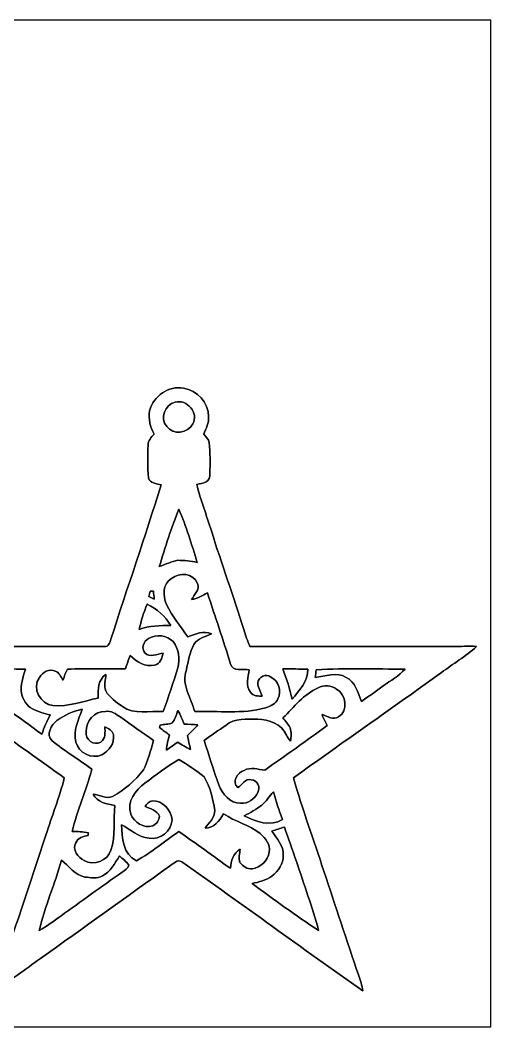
# Model space of a CAD drawing. Header units: centimetres. Extents: x -16.8 to 16.8, y -16.7 to 16.7.
# Drawn here: x 1.18 to 16.77, y -16.67 to 16.67 of the extents above; entities that cross this region are included whole.
import ezdxf

# ---------------------------------------------------------------- set-up
doc = ezdxf.new("R2010")
doc.units = ezdxf.units.CM
doc.header["$MEASUREMENT"] = 0
doc.layers.add('Layer 1', color=7, linetype='Continuous')

msp = doc.modelspace()

# ---------------------------------------------------------------- linework, layer by layer
at = {"layer": 'Layer 1', "color": 7}
for points, knots in [([(-16.77458, 16.66875), (-16.77458, 16.66875), (16.77458, 16.66875), (16.77458, 16.66875), (16.77458, 16.66875), (16.77458, 16.66875), (16.77458, -16.66875), (16.77458, -16.66875), (16.77458, -16.66875), (16.77458, -16.66875), (-16.77458, -16.66875), (-16.77458, -16.66875), (-16.77458, -16.66875), (-16.77458, -16.66875), (-16.77458, 16.66875), (-16.77458, 16.66875), (-16.77458, 16.66875), (-16.77458, 16.66875), (-16.77458, 16.66875), (-16.77458, 16.66875)], [0, 0, 0, 0, 0.16666667, 0.16666667, 0.16666667, 0.16666667, 0.33333333, 0.33333333, 0.33333333, 0.33333333, 0.5, 0.5, 0.5, 0.5, 0.66666667, 0.66666667, 0.66666667, 0.66666667, 1, 1, 1, 1]), ([(5.4677, 3.73627), (5.41267, 3.46463), (5.49875, 3.19969), (5.61481, 2.9591), (5.61481, 2.9591), (5.52274, 2.85468), (5.41796, 2.74249), (5.41479, 2.59468), (5.41479, 2.59468), (5.40067, 2.23449), (5.39715, 1.87219), (5.43313, 1.51306), (5.43313, 1.51306), (5.46629, 1.32644), (5.71112, 1.32256), (5.84764, 1.27741), (5.84764, 1.27741), (5.31989, -0.43356), (4.7311, -2.12549), (4.18677, -3.83117), (4.18677, -3.83117), (4.15008, -3.931), (4.11339, -4.09716), (3.97122, -4.07494), (3.97122, -4.07494), (1.50601, -4.07353), (-0.96026, -4.08058), (-3.42512, -4.06682), (-3.42512, -4.06682), (-3.05082, -4.43124), (-2.5908, -4.68665), (-2.17311, -4.99604), (-2.17311, -4.99604), (-0.57503, -6.14786), (1.04316, -7.27146), (2.64089, -8.42398), (2.64089, -8.42398), (2.4825, -9.06956), (2.23061, -9.68763), (2.03306, -10.32193), (2.03306, -10.32193), (1.49578, -11.92777), (0.96696, -13.53679), (0.42369, -15.14087), (0.42369, -15.14087), (0.38347, -15.24847), (0.35595, -15.36171), (0.34255, -15.47636), (0.34255, -15.47636), (0.85972, -15.14087), (1.34408, -14.75811), (1.85208, -14.40956), (1.85208, -14.40956), (3.27166, -13.38121), (4.705, -12.37262), (6.12563, -11.34533), (6.12563, -11.34533), (6.24558, -11.28289), (6.39163, -11.09416), (6.53944, -11.20528), (6.53944, -11.20528), (8.54745, -12.61392), (10.52089, -14.07125), (12.53208, -15.4753), (12.53208, -15.4753), (12.51232, -15.29327), (12.446, -15.12182), (12.3885, -14.94966), (12.3885, -14.94966), (11.99938, -13.80702), (11.62473, -12.65943), (11.24126, -11.51537), (11.24126, -11.51537), (10.90895, -10.48385), (10.52936, -9.46679), (10.23479, -8.42398), (10.23479, -8.42398), (11.86109, -7.25205), (13.50716, -6.10764), (15.13522, -4.93818), (15.13522, -4.93818), (15.52187, -4.6482), (15.93991, -4.39843), (16.3008, -4.07458), (16.3008, -4.07458), (16.03622, -4.04954), (15.76917, -4.07811), (15.50458, -4.07282), (15.50458, -4.07282), (13.26727, -4.07811), (11.02995, -4.07106), (8.79299, -4.07635), (8.79299, -4.07635), (8.71326, -3.8922), (8.64411, -3.70311), (8.58626, -3.5112), (8.58626, -3.5112), (8.249, -2.41582), (7.85495, -1.33879), (7.51593, -0.24412), (7.51593, -0.24412), (7.35542, 0.27023), (7.16033, 0.77399), (7.02733, 1.29681), (7.02733, 1.29681), (7.13211, 1.32221), (7.24288, 1.33174), (7.34342, 1.37478), (7.34342, 1.37478), (7.43832, 1.42381), (7.46196, 1.54093), (7.46478, 1.6383), (7.46478, 1.6383), (7.47324, 1.9872), (7.47889, 2.33715), (7.44114, 2.68393), (7.44114, 2.68393), (7.41962, 2.79612), (7.33002, 2.87514), (7.26122, 2.95945), (7.26122, 2.95945), (7.34095, 3.14572), (7.43973, 3.3341), (7.42033, 3.54436), (7.42033, 3.54436), (7.4228, 4.00297), (7.0425, 4.41431), (6.59553, 4.48381), (6.59553, 4.48381), (6.096, 4.57376), (5.59329, 4.21711), (5.4677, 3.73627)], [0, 0, 0, 0, 0.02941176, 0.02941176, 0.02941176, 0.02941176, 0.05882353, 0.05882353, 0.05882353, 0.05882353, 0.08823529, 0.08823529, 0.08823529, 0.08823529, 0.11764706, 0.11764706, 0.11764706, 0.11764706, 0.14705882, 0.14705882, 0.14705882, 0.14705882, 0.17647059, 0.17647059, 0.17647059, 0.17647059, 0.20588235, 0.20588235, 0.20588235, 0.20588235, 0.23529412, 0.23529412, 0.23529412, 0.23529412, 0.26470588, 0.26470588, 0.26470588, 0.26470588, 0.29411765, 0.29411765, 0.29411765, 0.29411765, 0.32352941, 0.32352941, 0.32352941, 0.32352941, 0.35294118, 0.35294118, 0.35294118, 0.35294118, 0.38235294, 0.38235294, 0.38235294, 0.38235294, 0.41176471, 0.41176471, 0.41176471, 0.41176471, 0.44117647, 0.44117647, 0.44117647, 0.44117647, 0.47058824, 0.47058824, 0.47058824, 0.47058824, 0.5, 0.5, 0.5, 0.5, 0.52941176, 0.52941176, 0.52941176, 0.52941176, 0.55882353, 0.55882353, 0.55882353, 0.55882353, 0.58823529, 0.58823529, 0.58823529, 0.58823529, 0.61764706, 0.61764706, 0.61764706, 0.61764706, 0.64705882, 0.64705882, 0.64705882, 0.64705882, 0.67647059, 0.67647059, 0.67647059, 0.67647059, 0.70588235, 0.70588235, 0.70588235, 0.70588235, 0.73529412, 0.73529412, 0.73529412, 0.73529412, 0.76470588, 0.76470588, 0.76470588, 0.76470588, 0.79411765, 0.79411765, 0.79411765, 0.79411765, 0.82352941, 0.82352941, 0.82352941, 0.82352941, 0.85294118, 0.85294118, 0.85294118, 0.85294118, 0.88235294, 0.88235294, 0.88235294, 0.88235294, 0.91176471, 0.91176471, 0.91176471, 0.91176471, 0.94117647, 0.94117647, 0.94117647, 0.94117647, 1, 1, 1, 1]), ([(6.31578, 4.01567), (6.69572, 4.13773), (7.11694, 3.64525), (6.89504, 3.29988), (6.89504, 3.29988), (6.73982, 2.98485), (6.2424, 2.915), (6.03814, 3.21628), (6.03814, 3.21628), (5.78661, 3.47416), (5.98241, 3.94264), (6.31578, 4.01567)], [0, 0, 0, 0, 0.25, 0.25, 0.25, 0.25, 0.5, 0.5, 0.5, 0.5, 1, 1, 1, 1]), ([(5.78944, -1.42875), (5.98452, -0.7874), (6.17679, -0.14182), (6.4389, 0.47625), (6.4389, 0.47625), (6.67738, -0.09807), (6.86259, -0.69321), (7.04321, -1.28799), (7.04321, -1.28799), (6.83189, -1.24954), (6.61776, -1.21603), (6.40327, -1.21955), (6.40327, -1.21955), (6.18878, -1.2573), (5.99087, -1.3522), (5.78944, -1.42875)], [0, 0, 0, 0, 0.2, 0.2, 0.2, 0.2, 0.4, 0.4, 0.4, 0.4, 0.6, 0.6, 0.6, 0.6, 1, 1, 1, 1]), ([(6.19372, -1.81998), (6.4516, -1.60373), (6.91832, -1.64571), (7.04921, -1.98226), (7.04921, -1.98226), (7.14375, -2.19957), (6.94514, -2.34809), (6.85906, -2.51989), (6.85906, -2.51989), (7.0485, -2.48285), (7.21783, -2.38831), (7.38576, -2.29799), (7.38576, -2.29799), (7.63623, -3.08469), (7.90998, -3.86433), (8.15164, -4.65384), (8.15164, -4.65384), (8.23136, -4.91772), (8.56333, -4.80554), (8.769, -4.84258), (8.769, -4.84258), (8.72807, -5.08564), (8.63847, -5.36681), (8.80921, -5.58447), (8.80921, -5.58447), (8.896, -5.71888), (9.05969, -5.71994), (9.2008, -5.71712), (9.2008, -5.71712), (9.13871, -5.57424), (9.05792, -5.43384), (9.04875, -5.27438), (9.04875, -5.27438), (9.07309, -5.08459), (9.32709, -4.95618), (9.48514, -5.08318), (9.48514, -5.08318), (9.74055, -5.21159), (9.85308, -5.55025), (9.72079, -5.8039), (9.72079, -5.8039), (9.65764, -5.97853), (9.4675, -6.04026), (9.31122, -6.10553), (9.31122, -6.10553), (8.54851, -6.32178), (7.74453, -6.19443), (6.96383, -6.22653), (6.96383, -6.22653), (6.83472, -5.78062), (6.51263, -5.33153), (6.68479, -4.85069), (6.68479, -4.85069), (6.74158, -4.56248), (6.80332, -4.27073), (6.93526, -4.00579), (6.93526, -4.00579), (7.06049, -3.79342), (7.3152, -3.75038), (7.52228, -3.6576), (7.52228, -3.6576), (7.25593, -3.53801), (6.98253, -3.65619), (6.72924, -3.75673), (6.72924, -3.75673), (6.49817, -3.39901), (6.21101, -3.0734), (6.02968, -2.68534), (6.02968, -2.68534), (5.90197, -2.40171), (5.89633, -1.99531), (6.19372, -1.81998)], [0, 0, 0, 0, 0.05263158, 0.05263158, 0.05263158, 0.05263158, 0.10526316, 0.10526316, 0.10526316, 0.10526316, 0.15789474, 0.15789474, 0.15789474, 0.15789474, 0.21052632, 0.21052632, 0.21052632, 0.21052632, 0.26315789, 0.26315789, 0.26315789, 0.26315789, 0.31578947, 0.31578947, 0.31578947, 0.31578947, 0.36842105, 0.36842105, 0.36842105, 0.36842105, 0.42105263, 0.42105263, 0.42105263, 0.42105263, 0.47368421, 0.47368421, 0.47368421, 0.47368421, 0.52631579, 0.52631579, 0.52631579, 0.52631579, 0.57894737, 0.57894737, 0.57894737, 0.57894737, 0.63157895, 0.63157895, 0.63157895, 0.63157895, 0.68421053, 0.68421053, 0.68421053, 0.68421053, 0.73684211, 0.73684211, 0.73684211, 0.73684211, 0.78947368, 0.78947368, 0.78947368, 0.78947368, 0.84210526, 0.84210526, 0.84210526, 0.84210526, 0.89473684, 0.89473684, 0.89473684, 0.89473684, 1, 1, 1, 1]), ([(5.48711, -2.24261), (5.51356, -2.2419), (5.56683, -2.24049), (5.59364, -2.24014), (5.59364, -2.24014), (5.60246, -2.32763), (5.61164, -2.41547), (5.62081, -2.50402), (5.62081, -2.50402), (5.56119, -2.47474), (5.50192, -2.44581), (5.44266, -2.41723), (5.44266, -2.41723), (5.45677, -2.35867), (5.47194, -2.30046), (5.48711, -2.24261)], [0, 0, 0, 0, 0.2, 0.2, 0.2, 0.2, 0.4, 0.4, 0.4, 0.4, 0.6, 0.6, 0.6, 0.6, 1, 1, 1, 1]), ([(5.38656, -2.67088), (5.70406, -2.83139), (5.98099, -3.07128), (6.17185, -3.37291), (6.17185, -3.37291), (5.81625, -3.38173), (5.455, -3.38032), (5.11916, -3.51543), (5.11916, -3.51543), (5.19042, -3.22862), (5.26732, -2.94217), (5.38656, -2.67088)], [0, 0, 0, 0, 0.25, 0.25, 0.25, 0.25, 0.5, 0.5, 0.5, 0.5, 1, 1, 1, 1]), ([(5.4296, -3.80859), (5.68466, -3.66713), (6.04273, -3.69394), (6.24805, -3.91089), (6.24805, -3.91089), (6.44313, -4.14796), (6.46677, -4.48663), (6.40186, -4.77661), (6.40186, -4.77661), (6.25404, -5.26556), (6.09635, -5.75239), (5.91361, -6.2297), (5.91361, -6.2297), (5.46947, -6.18137), (4.947, -6.35847), (4.5653, -6.05508), (4.5653, -6.05508), (4.35681, -5.9182), (4.14055, -5.76615), (4.01567, -5.54461), (4.01567, -5.54461), (3.95252, -5.36857), (4.00509, -5.17666), (4.02026, -4.99674), (4.02026, -4.99674), (3.75849, -5.16855), (3.75567, -5.50263), (3.76661, -5.78238), (3.76661, -5.78238), (3.26743, -5.87657), (2.77883, -6.07589), (2.26307, -6.02968), (2.26307, -6.02968), (1.84679, -5.98946), (1.55893, -5.44759), (1.81857, -5.09799), (1.81857, -5.09799), (1.91629, -4.92019), (2.14877, -4.79954), (2.34421, -4.88597), (2.34421, -4.88597), (2.47474, -4.93607), (2.52448, -5.07859), (2.59927, -5.18478), (2.59927, -5.18478), (2.64619, -5.06448), (2.67652, -4.93607), (2.74673, -4.82671), (2.74673, -4.82671), (3.38526, -4.7939), (4.02519, -4.82424), (4.66443, -4.8133), (4.66443, -4.8133), (4.71558, -4.66584), (4.76744, -4.51908), (4.82353, -4.37374), (4.82353, -4.37374), (5.03978, -4.57764), (5.31989, -4.77379), (5.63421, -4.68842), (5.63421, -4.68842), (5.82224, -4.65772), (5.87587, -4.4517), (5.91538, -4.29507), (5.91538, -4.29507), (5.72206, -4.31976), (5.46982, -4.45735), (5.31495, -4.28025), (5.31495, -4.28025), (5.1749, -4.13597), (5.27191, -3.89643), (5.4296, -3.80859)], [0, 0, 0, 0, 0.05263158, 0.05263158, 0.05263158, 0.05263158, 0.10526316, 0.10526316, 0.10526316, 0.10526316, 0.15789474, 0.15789474, 0.15789474, 0.15789474, 0.21052632, 0.21052632, 0.21052632, 0.21052632, 0.26315789, 0.26315789, 0.26315789, 0.26315789, 0.31578947, 0.31578947, 0.31578947, 0.31578947, 0.36842105, 0.36842105, 0.36842105, 0.36842105, 0.42105263, 0.42105263, 0.42105263, 0.42105263, 0.47368421, 0.47368421, 0.47368421, 0.47368421, 0.52631579, 0.52631579, 0.52631579, 0.52631579, 0.57894737, 0.57894737, 0.57894737, 0.57894737, 0.63157895, 0.63157895, 0.63157895, 0.63157895, 0.68421053, 0.68421053, 0.68421053, 0.68421053, 0.73684211, 0.73684211, 0.73684211, 0.73684211, 0.78947368, 0.78947368, 0.78947368, 0.78947368, 0.84210526, 0.84210526, 0.84210526, 0.84210526, 0.89473684, 0.89473684, 0.89473684, 0.89473684, 1, 1, 1, 1]), ([(-1.05551, -4.82494), (-0.25329, -4.81048), (0.54963, -4.8066), (1.35184, -4.82635), (1.35184, -4.82635), (1.27388, -5.08564), (1.18992, -5.35023), (1.2192, -5.62575), (1.2192, -5.62575), (1.27317, -5.83142), (1.39171, -6.03568), (1.58468, -6.13869), (1.58468, -6.13869), (1.77271, -6.23111), (1.97626, -6.28615), (2.17805, -6.34012), (2.17805, -6.34012), (2.06798, -6.54473), (1.96815, -6.75499), (1.90041, -6.9783), (1.90041, -6.9783), (1.13171, -6.40574), (0.33902, -5.86634), (-0.43956, -5.30719), (-0.43956, -5.30719), (-0.65017, -5.15338), (-0.8763, -5.01721), (-1.05551, -4.82494)], [0, 0, 0, 0, 0.125, 0.125, 0.125, 0.125, 0.25, 0.25, 0.25, 0.25, 0.375, 0.375, 0.375, 0.375, 0.5, 0.5, 0.5, 0.5, 0.625, 0.625, 0.625, 0.625, 0.75, 0.75, 0.75, 0.75, 1, 1, 1, 1]), ([(9.88236, -4.81753), (10.15929, -4.81612), (10.43693, -4.81612), (10.71457, -4.82565), (10.71457, -4.82565), (10.70363, -5.22358), (10.43446, -5.53508), (10.18857, -5.82083), (10.18857, -5.82083), (10.12155, -5.47582), (10.00513, -5.14526), (9.88236, -4.81753)], [0, 0, 0, 0, 0.25, 0.25, 0.25, 0.25, 0.5, 0.5, 0.5, 0.5, 1, 1, 1, 1]), ([(10.98938, -4.84258), (11.96834, -4.79002), (12.95012, -4.81824), (13.93014, -4.82353), (13.93014, -4.82353), (13.72447, -5.04896), (13.45424, -5.19924), (13.21047, -5.3781), (13.21047, -5.3781), (12.96388, -5.5432), (12.73281, -5.72982), (12.48375, -5.89068), (12.48375, -5.89068), (12.3638, -5.60881), (12.28161, -5.24157), (11.97892, -5.09482), (11.97892, -5.09482), (11.66566, -4.90537), (11.28607, -5.05601), (10.95234, -5.10081), (10.95234, -5.10081), (10.96398, -5.01438), (10.97633, -4.92831), (10.98938, -4.84258)], [0, 0, 0, 0, 0.14285714, 0.14285714, 0.14285714, 0.14285714, 0.28571429, 0.28571429, 0.28571429, 0.28571429, 0.42857143, 0.42857143, 0.42857143, 0.42857143, 0.57142857, 0.57142857, 0.57142857, 0.57142857, 0.71428571, 0.71428571, 0.71428571, 0.71428571, 1, 1, 1, 1]), ([(11.04829, -5.43807), (11.24373, -5.35764), (11.4875, -5.34247), (11.65966, -5.48569), (11.65966, -5.48569), (11.9821, -5.65679), (12.05689, -6.20254), (11.73092, -6.40468), (11.73092, -6.40468), (11.55206, -6.52286), (11.35909, -6.37928), (11.18411, -6.32989), (11.18411, -6.32989), (11.22856, -6.45619), (11.28607, -6.57719), (11.35062, -6.69466), (11.35062, -6.69466), (10.66306, -7.18891), (9.97585, -7.68491), (9.28017, -8.16716), (9.28017, -8.16716), (9.05263, -8.15022), (8.81944, -8.05074), (8.60002, -8.17598), (8.60002, -8.17598), (8.37318, -8.24759), (8.18832, -8.55098), (8.38623, -8.74219), (8.38623, -8.74219), (8.54851, -8.66634), (8.61766, -8.42539), (8.83744, -8.48466), (8.83744, -8.48466), (9.03464, -8.4896), (9.15564, -8.74466), (9.05157, -8.9094), (9.05157, -8.9094), (8.95385, -9.12424), (8.72737, -9.28546), (8.48431, -9.25689), (8.48431, -9.25689), (8.12306, -9.28123), (7.88635, -8.94891), (7.75688, -8.65329), (7.75688, -8.65329), (7.5886, -8.1661), (7.43232, -7.67468), (7.27675, -7.18361), (7.27675, -7.18361), (7.51276, -7.01428), (7.75053, -6.84777), (7.99147, -6.6862), (7.99147, -6.6862), (8.28322, -6.43326), (8.69527, -6.48899), (9.04946, -6.47453), (9.04946, -6.47453), (9.41881, -6.48864), (9.84003, -6.64245), (9.99913, -7.0044), (9.99913, -7.0044), (10.03935, -7.07531), (10.08521, -7.14375), (10.13566, -7.20831), (10.13566, -7.20831), (10.15647, -7.06473), (10.17199, -6.91092), (10.12437, -6.77122), (10.12437, -6.77122), (10.05699, -6.65057), (9.97197, -6.54262), (9.8873, -6.43467), (9.8873, -6.43467), (10.24996, -6.07801), (10.57628, -5.65714), (11.04829, -5.43807)], [0, 0, 0, 0, 0.05, 0.05, 0.05, 0.05, 0.1, 0.1, 0.1, 0.1, 0.15, 0.15, 0.15, 0.15, 0.2, 0.2, 0.2, 0.2, 0.25, 0.25, 0.25, 0.25, 0.3, 0.3, 0.3, 0.3, 0.35, 0.35, 0.35, 0.35, 0.4, 0.4, 0.4, 0.4, 0.45, 0.45, 0.45, 0.45, 0.5, 0.5, 0.5, 0.5, 0.55, 0.55, 0.55, 0.55, 0.6, 0.6, 0.6, 0.6, 0.65, 0.65, 0.65, 0.65, 0.7, 0.7, 0.7, 0.7, 0.75, 0.75, 0.75, 0.75, 0.8, 0.8, 0.8, 0.8, 0.85, 0.85, 0.85, 0.85, 0.9, 0.9, 0.9, 0.9, 1, 1, 1, 1]), ([(2.39536, -6.52533), (2.64372, -6.34718), (2.92664, -6.2103), (3.22827, -6.1535), (3.22827, -6.1535), (3.12596, -6.50628), (2.91747, -6.85835), (3.0286, -7.23618), (3.0286, -7.23618), (3.11009, -7.59742), (3.54965, -7.81367), (3.88655, -7.66127), (3.88655, -7.66127), (4.12044, -7.53251), (4.32752, -7.27146), (4.26614, -6.98959), (4.26614, -6.98959), (4.2418, -6.84989), (4.09646, -6.79132), (3.98709, -6.72888), (3.98709, -6.72888), (3.98956, -6.90174), (4.01884, -7.12682), (3.84986, -7.23583), (3.84986, -7.23583), (3.63008, -7.37941), (3.31929, -7.14975), (3.36797, -6.89575), (3.36797, -6.89575), (3.34645, -6.55673), (3.64843, -6.20007), (4.00509, -6.22759), (4.00509, -6.22759), (4.19629, -6.18349), (4.34834, -6.31155), (4.49509, -6.4068), (4.49509, -6.4068), (4.86375, -6.66574), (5.2324, -6.92573), (5.59929, -7.1882), (5.59929, -7.1882), (5.50827, -7.51911), (5.40385, -7.84789), (5.26627, -8.16222), (5.26627, -8.16222), (4.98792, -8.5157), (4.63268, -8.81592), (4.24321, -9.04099), (4.24321, -9.04099), (4.02449, -9.12918), (3.81035, -8.99019), (3.59551, -8.96091), (3.59551, -8.96091), (3.72745, -9.23396), (4.04283, -9.29287), (4.31518, -9.33379), (4.31518, -9.33379), (4.26544, -9.82627), (4.34834, -10.34062), (4.18747, -10.81617), (4.18747, -10.81617), (4.08728, -11.17177), (3.61386, -11.35168), (3.29988, -11.16365), (3.29988, -11.16365), (3.09069, -11.07123), (2.90124, -10.79606), (3.02048, -10.57063), (3.02048, -10.57063), (3.08963, -10.40765), (3.2766, -10.35756), (3.43359, -10.33039), (3.43359, -10.33039), (3.435, -10.30922), (3.43782, -10.26654), (3.43958, -10.24537), (3.43958, -10.24537), (3.26108, -10.2108), (3.0794, -10.19916), (2.89842, -10.19457), (2.89842, -10.19457), (3.07658, -9.49678), (3.37009, -8.83426), (3.55212, -8.13752), (3.55212, -8.13752), (3.12208, -7.80662), (2.64513, -7.5378), (2.23202, -7.18608), (2.23202, -7.18608), (2.02071, -6.99064), (2.22215, -6.66715), (2.39536, -6.52533)], [0, 0, 0, 0, 0.04166667, 0.04166667, 0.04166667, 0.04166667, 0.08333333, 0.08333333, 0.08333333, 0.08333333, 0.125, 0.125, 0.125, 0.125, 0.16666667, 0.16666667, 0.16666667, 0.16666667, 0.20833333, 0.20833333, 0.20833333, 0.20833333, 0.25, 0.25, 0.25, 0.25, 0.29166667, 0.29166667, 0.29166667, 0.29166667, 0.33333333, 0.33333333, 0.33333333, 0.33333333, 0.375, 0.375, 0.375, 0.375, 0.41666667, 0.41666667, 0.41666667, 0.41666667, 0.45833333, 0.45833333, 0.45833333, 0.45833333, 0.5, 0.5, 0.5, 0.5, 0.54166667, 0.54166667, 0.54166667, 0.54166667, 0.58333333, 0.58333333, 0.58333333, 0.58333333, 0.625, 0.625, 0.625, 0.625, 0.66666667, 0.66666667, 0.66666667, 0.66666667, 0.70833333, 0.70833333, 0.70833333, 0.70833333, 0.75, 0.75, 0.75, 0.75, 0.79166667, 0.79166667, 0.79166667, 0.79166667, 0.83333333, 0.83333333, 0.83333333, 0.83333333, 0.875, 0.875, 0.875, 0.875, 0.91666667, 0.91666667, 0.91666667, 0.91666667, 1, 1, 1, 1]), ([(6.21806, -6.60259), (6.32248, -6.49217), (6.34541, -6.33166), (6.40821, -6.1976), (6.40821, -6.1976), (6.4897, -6.34012), (6.54897, -6.49323), (6.61317, -6.64422), (6.61317, -6.64422), (6.76416, -6.65021), (6.9155, -6.65762), (7.0672, -6.66644), (7.0672, -6.66644), (6.96524, -6.79485), (6.84177, -6.90421), (6.72289, -7.0164), (6.72289, -7.0164), (6.75534, -7.17162), (6.78815, -7.32508), (6.82061, -7.48101), (6.82061, -7.48101), (6.6742, -7.41398), (6.53768, -7.32543), (6.40009, -7.24429), (6.40009, -7.24429), (6.2738, -7.32931), (6.14892, -7.41645), (6.02368, -7.50217), (6.02368, -7.50217), (6.03038, -7.33319), (6.08259, -7.17197), (6.1274, -7.0104), (6.1274, -7.0104), (6.01662, -6.92503), (5.90621, -6.84142), (5.79861, -6.75322), (5.79861, -6.75322), (5.80425, -6.73488), (5.81589, -6.69819), (5.82189, -6.6802), (5.82189, -6.6802), (5.94924, -6.64351), (6.096, -6.6608), (6.21806, -6.60259)], [0, 0, 0, 0, 0.08333333, 0.08333333, 0.08333333, 0.08333333, 0.16666667, 0.16666667, 0.16666667, 0.16666667, 0.25, 0.25, 0.25, 0.25, 0.33333333, 0.33333333, 0.33333333, 0.33333333, 0.41666667, 0.41666667, 0.41666667, 0.41666667, 0.5, 0.5, 0.5, 0.5, 0.58333333, 0.58333333, 0.58333333, 0.58333333, 0.66666667, 0.66666667, 0.66666667, 0.66666667, 0.75, 0.75, 0.75, 0.75, 0.83333333, 0.83333333, 0.83333333, 0.83333333, 1, 1, 1, 1]), ([(5.31354, -8.59614), (5.68396, -8.33155), (6.03814, -8.03981), (6.43643, -7.8172), (6.43643, -7.8172), (6.72465, -7.99183), (7.01569, -8.17139), (7.2704, -8.39294), (7.2704, -8.39294), (7.48383, -8.72455), (7.5632, -9.12636), (7.63199, -9.50912), (7.63199, -9.50912), (7.62811, -9.74549), (7.42879, -9.906), (7.30673, -10.08874), (7.30673, -10.08874), (7.59601, -10.08027), (7.79004, -9.85344), (7.91669, -9.61954), (7.91669, -9.61954), (8.30439, -9.87002), (8.76864, -9.97832), (9.13236, -10.27007), (9.13236, -10.27007), (9.31016, -10.41964), (9.47385, -10.62884), (9.43116, -10.87896), (9.43116, -10.87896), (9.38424, -11.15907), (9.14576, -11.39155), (8.86742, -11.44058), (8.86742, -11.44058), (8.70373, -11.45469), (8.55804, -11.34463), (8.4582, -11.22645), (8.4582, -11.22645), (8.40281, -11.08639), (8.45891, -10.93082), (8.46526, -10.78689), (8.46526, -10.78689), (8.2363, -10.9153), (8.16751, -11.17071), (8.14599, -11.41836), (8.14599, -11.41836), (7.57273, -11.01937), (7.0171, -10.59568), (6.43855, -10.20445), (6.43855, -10.20445), (5.96159, -10.51313), (5.53226, -10.9026), (5.02955, -11.16612), (5.02955, -11.16612), (4.57129, -10.96433), (4.56671, -10.40201), (4.53214, -9.9762), (4.53214, -9.9762), (4.83623, -10.13284), (5.09517, -10.39072), (5.45465, -10.4207), (5.45465, -10.4207), (5.81484, -10.48456), (6.18878, -10.18611), (6.21171, -9.82486), (6.21171, -9.82486), (6.17926, -9.50172), (5.91114, -9.15458), (5.55625, -9.18774), (5.55625, -9.18774), (5.44865, -9.19727), (5.38162, -9.29358), (5.3153, -9.36766), (5.3153, -9.36766), (5.48252, -9.44845), (5.72241, -9.49572), (5.7912, -9.69398), (5.7912, -9.69398), (5.80072, -9.83121), (5.68431, -9.95504), (5.56966, -10.01571), (5.56966, -10.01571), (5.27191, -10.11414), (4.95688, -9.89189), (4.84117, -9.62378), (4.84117, -9.62378), (4.70676, -9.20962), (5.00204, -8.82791), (5.31354, -8.59614)], [0, 0, 0, 0, 0.04347826, 0.04347826, 0.04347826, 0.04347826, 0.08695652, 0.08695652, 0.08695652, 0.08695652, 0.13043478, 0.13043478, 0.13043478, 0.13043478, 0.17391304, 0.17391304, 0.17391304, 0.17391304, 0.2173913, 0.2173913, 0.2173913, 0.2173913, 0.26086957, 0.26086957, 0.26086957, 0.26086957, 0.30434783, 0.30434783, 0.30434783, 0.30434783, 0.34782609, 0.34782609, 0.34782609, 0.34782609, 0.39130435, 0.39130435, 0.39130435, 0.39130435, 0.43478261, 0.43478261, 0.43478261, 0.43478261, 0.47826087, 0.47826087, 0.47826087, 0.47826087, 0.52173913, 0.52173913, 0.52173913, 0.52173913, 0.56521739, 0.56521739, 0.56521739, 0.56521739, 0.60869565, 0.60869565, 0.60869565, 0.60869565, 0.65217391, 0.65217391, 0.65217391, 0.65217391, 0.69565217, 0.69565217, 0.69565217, 0.69565217, 0.73913043, 0.73913043, 0.73913043, 0.73913043, 0.7826087, 0.7826087, 0.7826087, 0.7826087, 0.82608696, 0.82608696, 0.82608696, 0.82608696, 0.86956522, 0.86956522, 0.86956522, 0.86956522, 0.91304348, 0.91304348, 0.91304348, 0.91304348, 1, 1, 1, 1]), ([(9.18527, -9.32603), (9.33626, -9.19903), (9.43645, -9.02511), (9.57192, -8.8833), (9.57192, -8.8833), (9.64565, -9.19621), (9.75889, -9.49784), (9.87072, -9.79876), (9.87072, -9.79876), (9.48443, -10.04993), (8.97326, -9.88131), (8.60249, -9.67811), (8.60249, -9.67811), (8.80498, -9.57545), (9.00395, -9.46397), (9.18527, -9.32603)], [0, 0, 0, 0, 0.2, 0.2, 0.2, 0.2, 0.4, 0.4, 0.4, 0.4, 0.6, 0.6, 0.6, 0.6, 1, 1, 1, 1]), ([(9.52218, -10.18646), (9.658, -10.14095), (9.79487, -10.09615), (9.93281, -10.05558), (9.93281, -10.05558), (10.2108, -10.80629), (10.45704, -11.56829), (10.71245, -12.32711), (10.71245, -12.32711), (10.83874, -12.70564), (10.97597, -13.08206), (11.06029, -13.47364), (11.06029, -13.47364), (10.30534, -12.98928), (9.59273, -12.44283), (8.86107, -11.92459), (8.86107, -11.92459), (9.08861, -11.8685), (9.33274, -11.82405), (9.52182, -11.67518), (9.52182, -11.67518), (9.73173, -11.51114), (9.90882, -11.26737), (9.89189, -10.98762), (9.89189, -10.98762), (9.92822, -10.66518), (9.66752, -10.44257), (9.52218, -10.18646)], [0, 0, 0, 0, 0.125, 0.125, 0.125, 0.125, 0.25, 0.25, 0.25, 0.25, 0.375, 0.375, 0.375, 0.375, 0.5, 0.5, 0.5, 0.5, 0.625, 0.625, 0.625, 0.625, 0.75, 0.75, 0.75, 0.75, 1, 1, 1, 1]), ([(4.46828, -11.01019), (4.5787, -11.10474), (4.69653, -11.19505), (4.78261, -11.31394), (4.78261, -11.31394), (4.75968, -11.42788), (4.64467, -11.48186), (4.56283, -11.54818), (4.56283, -11.54818), (3.87385, -12.01949), (3.19934, -12.51162), (2.52271, -13.00021), (2.52271, -13.00021), (2.28635, -13.15932), (2.06587, -13.34417), (1.81257, -13.47682), (1.81257, -13.47682), (1.99531, -12.68166), (2.3308, -11.92989), (2.54917, -11.14425), (2.54917, -11.14425), (2.79083, -11.34604), (2.99685, -11.63849), (3.3214, -11.70728), (3.3214, -11.70728), (3.5119, -11.72598), (3.7278, -11.76972), (3.90313, -11.66566), (3.90313, -11.66566), (4.17654, -11.53442), (4.31518, -11.25537), (4.46828, -11.01019)], [0, 0, 0, 0, 0.11111111, 0.11111111, 0.11111111, 0.11111111, 0.22222222, 0.22222222, 0.22222222, 0.22222222, 0.33333333, 0.33333333, 0.33333333, 0.33333333, 0.44444444, 0.44444444, 0.44444444, 0.44444444, 0.55555556, 0.55555556, 0.55555556, 0.55555556, 0.66666667, 0.66666667, 0.66666667, 0.66666667, 0.77777778, 0.77777778, 0.77777778, 0.77777778, 1, 1, 1, 1])]:
    msp.add_open_spline(points, degree=3, knots=knots, dxfattribs=at)
at = {"layer": 'Layer 1', "color": 250}
for points, knots in [([(5.4677, 3.73627), (5.59329, 4.21711), (6.096, 4.57376), (6.59553, 4.48381), (6.59553, 4.48381), (7.0425, 4.41431), (7.4228, 4.00297), (7.42033, 3.54436), (7.42033, 3.54436), (7.43973, 3.3341), (7.34095, 3.14572), (7.26122, 2.95945), (7.26122, 2.95945), (7.33002, 2.87514), (7.41962, 2.79612), (7.44114, 2.68393), (7.44114, 2.68393), (7.47889, 2.33715), (7.47324, 1.9872), (7.46478, 1.6383), (7.46478, 1.6383), (7.46196, 1.54093), (7.43832, 1.42381), (7.34342, 1.37478), (7.34342, 1.37478), (7.24288, 1.33174), (7.13211, 1.32221), (7.02733, 1.29681), (7.02733, 1.29681), (7.16033, 0.77399), (7.35542, 0.27023), (7.51593, -0.24412), (7.51593, -0.24412), (7.85495, -1.33879), (8.249, -2.41582), (8.58626, -3.5112), (8.58626, -3.5112), (8.64411, -3.70311), (8.71326, -3.8922), (8.79299, -4.07635), (8.79299, -4.07635), (11.02995, -4.07106), (13.26727, -4.07811), (15.50458, -4.07282), (15.50458, -4.07282), (15.76917, -4.07811), (16.03622, -4.04954), (16.3008, -4.07458), (16.3008, -4.07458), (15.93991, -4.39843), (15.52187, -4.6482), (15.13522, -4.93818), (15.13522, -4.93818), (13.50716, -6.10764), (11.86109, -7.25205), (10.23479, -8.42398), (10.23479, -8.42398), (10.52936, -9.46679), (10.90895, -10.48385), (11.24126, -11.51537), (11.24126, -11.51537), (11.62473, -12.65943), (11.99938, -13.80702), (12.3885, -14.94966), (12.3885, -14.94966), (12.446, -15.12182), (12.51232, -15.29327), (12.53208, -15.4753), (12.53208, -15.4753), (10.52089, -14.07125), (8.54745, -12.61392), (6.53944, -11.20528), (6.53944, -11.20528), (6.39163, -11.09416), (6.24558, -11.28289), (6.12563, -11.34533), (6.12563, -11.34533), (4.705, -12.37262), (3.27166, -13.38121), (1.85208, -14.40956), (1.85208, -14.40956), (1.34408, -14.75811), (0.85972, -15.14087), (0.34255, -15.47636), (0.34255, -15.47636), (0.35595, -15.36171), (0.38347, -15.24847), (0.42369, -15.14087), (0.42369, -15.14087), (0.96696, -13.53679), (1.49578, -11.92777), (2.03306, -10.32193), (2.03306, -10.32193), (2.23061, -9.68763), (2.4825, -9.06956), (2.64089, -8.42398), (2.64089, -8.42398), (1.04316, -7.27146), (-0.57503, -6.14786), (-2.17311, -4.99604), (-2.17311, -4.99604), (-2.5908, -4.68665), (-3.05082, -4.43124), (-3.42512, -4.06682), (-3.42512, -4.06682), (-0.96026, -4.08058), (1.50601, -4.07353), (3.97122, -4.07494), (3.97122, -4.07494), (4.11339, -4.09716), (4.15008, -3.931), (4.18677, -3.83117), (4.18677, -3.83117), (4.7311, -2.12549), (5.31989, -0.43356), (5.84764, 1.27741), (5.84764, 1.27741), (5.71112, 1.32256), (5.46629, 1.32644), (5.43313, 1.51306), (5.43313, 1.51306), (5.39715, 1.87219), (5.40067, 2.23449), (5.41479, 2.59468), (5.41479, 2.59468), (5.41796, 2.74249), (5.52274, 2.85468), (5.61481, 2.9591), (5.61481, 2.9591), (5.49875, 3.19969), (5.41267, 3.46463), (5.4677, 3.73627), (5.4677, 3.73627), (5.4677, 3.73627), (5.4677, 3.73627), (5.4677, 3.73627)], [0, 0, 0, 0, 0.02857143, 0.02857143, 0.02857143, 0.02857143, 0.05714286, 0.05714286, 0.05714286, 0.05714286, 0.08571429, 0.08571429, 0.08571429, 0.08571429, 0.11428571, 0.11428571, 0.11428571, 0.11428571, 0.14285714, 0.14285714, 0.14285714, 0.14285714, 0.17142857, 0.17142857, 0.17142857, 0.17142857, 0.2, 0.2, 0.2, 0.2, 0.22857143, 0.22857143, 0.22857143, 0.22857143, 0.25714286, 0.25714286, 0.25714286, 0.25714286, 0.28571429, 0.28571429, 0.28571429, 0.28571429, 0.31428571, 0.31428571, 0.31428571, 0.31428571, 0.34285714, 0.34285714, 0.34285714, 0.34285714, 0.37142857, 0.37142857, 0.37142857, 0.37142857, 0.4, 0.4, 0.4, 0.4, 0.42857143, 0.42857143, 0.42857143, 0.42857143, 0.45714286, 0.45714286, 0.45714286, 0.45714286, 0.48571429, 0.48571429, 0.48571429, 0.48571429, 0.51428571, 0.51428571, 0.51428571, 0.51428571, 0.54285714, 0.54285714, 0.54285714, 0.54285714, 0.57142857, 0.57142857, 0.57142857, 0.57142857, 0.6, 0.6, 0.6, 0.6, 0.62857143, 0.62857143, 0.62857143, 0.62857143, 0.65714286, 0.65714286, 0.65714286, 0.65714286, 0.68571429, 0.68571429, 0.68571429, 0.68571429, 0.71428571, 0.71428571, 0.71428571, 0.71428571, 0.74285714, 0.74285714, 0.74285714, 0.74285714, 0.77142857, 0.77142857, 0.77142857, 0.77142857, 0.8, 0.8, 0.8, 0.8, 0.82857143, 0.82857143, 0.82857143, 0.82857143, 0.85714286, 0.85714286, 0.85714286, 0.85714286, 0.88571429, 0.88571429, 0.88571429, 0.88571429, 0.91428571, 0.91428571, 0.91428571, 0.91428571, 0.94285714, 0.94285714, 0.94285714, 0.94285714, 1, 1, 1, 1]), ([(6.31578, 4.01567), (5.98241, 3.94264), (5.78661, 3.47416), (6.03814, 3.21628), (6.03814, 3.21628), (6.2424, 2.915), (6.73982, 2.98485), (6.89504, 3.29988), (6.89504, 3.29988), (7.11694, 3.64525), (6.69572, 4.13773), (6.31578, 4.01567), (6.31578, 4.01567), (6.31578, 4.01567), (6.31578, 4.01567), (6.31578, 4.01567)], [0, 0, 0, 0, 0.2, 0.2, 0.2, 0.2, 0.4, 0.4, 0.4, 0.4, 0.6, 0.6, 0.6, 0.6, 1, 1, 1, 1]), ([(5.78944, -1.42875), (5.99087, -1.3522), (6.18878, -1.2573), (6.40327, -1.21955), (6.40327, -1.21955), (6.61776, -1.21603), (6.83189, -1.24954), (7.04321, -1.28799), (7.04321, -1.28799), (6.86259, -0.69321), (6.67738, -0.09807), (6.4389, 0.47625), (6.4389, 0.47625), (6.17679, -0.14182), (5.98452, -0.7874), (5.78944, -1.42875), (5.78944, -1.42875), (5.78944, -1.42875), (5.78944, -1.42875), (5.78944, -1.42875)], [0, 0, 0, 0, 0.16666667, 0.16666667, 0.16666667, 0.16666667, 0.33333333, 0.33333333, 0.33333333, 0.33333333, 0.5, 0.5, 0.5, 0.5, 0.66666667, 0.66666667, 0.66666667, 0.66666667, 1, 1, 1, 1]), ([(6.19372, -1.81998), (5.89633, -1.99531), (5.90197, -2.40171), (6.02968, -2.68534), (6.02968, -2.68534), (6.21101, -3.0734), (6.49817, -3.39901), (6.72924, -3.75673), (6.72924, -3.75673), (6.98253, -3.65619), (7.25593, -3.53801), (7.52228, -3.6576), (7.52228, -3.6576), (7.3152, -3.75038), (7.06049, -3.79342), (6.93526, -4.00579), (6.93526, -4.00579), (6.80332, -4.27073), (6.74158, -4.56248), (6.68479, -4.85069), (6.68479, -4.85069), (6.51263, -5.33153), (6.83472, -5.78062), (6.96383, -6.22653), (6.96383, -6.22653), (7.74453, -6.19443), (8.54851, -6.32178), (9.31122, -6.10553), (9.31122, -6.10553), (9.4675, -6.04026), (9.65764, -5.97853), (9.72079, -5.8039), (9.72079, -5.8039), (9.85308, -5.55025), (9.74055, -5.21159), (9.48514, -5.08318), (9.48514, -5.08318), (9.32709, -4.95618), (9.07309, -5.08459), (9.04875, -5.27438), (9.04875, -5.27438), (9.05792, -5.43384), (9.13871, -5.57424), (9.2008, -5.71712), (9.2008, -5.71712), (9.05969, -5.71994), (8.896, -5.71888), (8.80921, -5.58447), (8.80921, -5.58447), (8.63847, -5.36681), (8.72807, -5.08564), (8.769, -4.84258), (8.769, -4.84258), (8.56333, -4.80554), (8.23136, -4.91772), (8.15164, -4.65384), (8.15164, -4.65384), (7.90998, -3.86433), (7.63623, -3.08469), (7.38576, -2.29799), (7.38576, -2.29799), (7.21783, -2.38831), (7.0485, -2.48285), (6.85906, -2.51989), (6.85906, -2.51989), (6.94514, -2.34809), (7.14375, -2.19957), (7.04921, -1.98226), (7.04921, -1.98226), (6.91832, -1.64571), (6.4516, -1.60373), (6.19372, -1.81998), (6.19372, -1.81998), (6.19372, -1.81998), (6.19372, -1.81998), (6.19372, -1.81998)], [0, 0, 0, 0, 0.05, 0.05, 0.05, 0.05, 0.1, 0.1, 0.1, 0.1, 0.15, 0.15, 0.15, 0.15, 0.2, 0.2, 0.2, 0.2, 0.25, 0.25, 0.25, 0.25, 0.3, 0.3, 0.3, 0.3, 0.35, 0.35, 0.35, 0.35, 0.4, 0.4, 0.4, 0.4, 0.45, 0.45, 0.45, 0.45, 0.5, 0.5, 0.5, 0.5, 0.55, 0.55, 0.55, 0.55, 0.6, 0.6, 0.6, 0.6, 0.65, 0.65, 0.65, 0.65, 0.7, 0.7, 0.7, 0.7, 0.75, 0.75, 0.75, 0.75, 0.8, 0.8, 0.8, 0.8, 0.85, 0.85, 0.85, 0.85, 0.9, 0.9, 0.9, 0.9, 1, 1, 1, 1]), ([(5.48711, -2.24261), (5.47194, -2.30046), (5.45677, -2.35867), (5.44266, -2.41723), (5.44266, -2.41723), (5.50192, -2.44581), (5.56119, -2.47474), (5.62081, -2.50402), (5.62081, -2.50402), (5.61164, -2.41547), (5.60246, -2.32763), (5.59364, -2.24014), (5.59364, -2.24014), (5.56683, -2.24049), (5.51356, -2.2419), (5.48711, -2.24261), (5.48711, -2.24261), (5.48711, -2.24261), (5.48711, -2.24261), (5.48711, -2.24261)], [0, 0, 0, 0, 0.16666667, 0.16666667, 0.16666667, 0.16666667, 0.33333333, 0.33333333, 0.33333333, 0.33333333, 0.5, 0.5, 0.5, 0.5, 0.66666667, 0.66666667, 0.66666667, 0.66666667, 1, 1, 1, 1]), ([(5.38656, -2.67088), (5.26732, -2.94217), (5.19042, -3.22862), (5.11916, -3.51543), (5.11916, -3.51543), (5.455, -3.38032), (5.81625, -3.38173), (6.17185, -3.37291), (6.17185, -3.37291), (5.98099, -3.07128), (5.70406, -2.83139), (5.38656, -2.67088), (5.38656, -2.67088), (5.38656, -2.67088), (5.38656, -2.67088), (5.38656, -2.67088)], [0, 0, 0, 0, 0.2, 0.2, 0.2, 0.2, 0.4, 0.4, 0.4, 0.4, 0.6, 0.6, 0.6, 0.6, 1, 1, 1, 1]), ([(5.4296, -3.80859), (5.27191, -3.89643), (5.1749, -4.13597), (5.31495, -4.28025), (5.31495, -4.28025), (5.46982, -4.45735), (5.72206, -4.31976), (5.91538, -4.29507), (5.91538, -4.29507), (5.87587, -4.4517), (5.82224, -4.65772), (5.63421, -4.68842), (5.63421, -4.68842), (5.31989, -4.77379), (5.03978, -4.57764), (4.82353, -4.37374), (4.82353, -4.37374), (4.76744, -4.51908), (4.71558, -4.66584), (4.66443, -4.8133), (4.66443, -4.8133), (4.02519, -4.82424), (3.38526, -4.7939), (2.74673, -4.82671), (2.74673, -4.82671), (2.67652, -4.93607), (2.64619, -5.06448), (2.59927, -5.18478), (2.59927, -5.18478), (2.52448, -5.07859), (2.47474, -4.93607), (2.34421, -4.88597), (2.34421, -4.88597), (2.14877, -4.79954), (1.91629, -4.92019), (1.81857, -5.09799), (1.81857, -5.09799), (1.55893, -5.44759), (1.84679, -5.98946), (2.26307, -6.02968), (2.26307, -6.02968), (2.77883, -6.07589), (3.26743, -5.87657), (3.76661, -5.78238), (3.76661, -5.78238), (3.75567, -5.50263), (3.75849, -5.16855), (4.02026, -4.99674), (4.02026, -4.99674), (4.00509, -5.17666), (3.95252, -5.36857), (4.01567, -5.54461), (4.01567, -5.54461), (4.14055, -5.76615), (4.35681, -5.9182), (4.5653, -6.05508), (4.5653, -6.05508), (4.947, -6.35847), (5.46947, -6.18137), (5.91361, -6.2297), (5.91361, -6.2297), (6.09635, -5.75239), (6.25404, -5.26556), (6.40186, -4.77661), (6.40186, -4.77661), (6.46677, -4.48663), (6.44313, -4.14796), (6.24805, -3.91089), (6.24805, -3.91089), (6.04273, -3.69394), (5.68466, -3.66713), (5.4296, -3.80859), (5.4296, -3.80859), (5.4296, -3.80859), (5.4296, -3.80859), (5.4296, -3.80859)], [0, 0, 0, 0, 0.05, 0.05, 0.05, 0.05, 0.1, 0.1, 0.1, 0.1, 0.15, 0.15, 0.15, 0.15, 0.2, 0.2, 0.2, 0.2, 0.25, 0.25, 0.25, 0.25, 0.3, 0.3, 0.3, 0.3, 0.35, 0.35, 0.35, 0.35, 0.4, 0.4, 0.4, 0.4, 0.45, 0.45, 0.45, 0.45, 0.5, 0.5, 0.5, 0.5, 0.55, 0.55, 0.55, 0.55, 0.6, 0.6, 0.6, 0.6, 0.65, 0.65, 0.65, 0.65, 0.7, 0.7, 0.7, 0.7, 0.75, 0.75, 0.75, 0.75, 0.8, 0.8, 0.8, 0.8, 0.85, 0.85, 0.85, 0.85, 0.9, 0.9, 0.9, 0.9, 1, 1, 1, 1]), ([(-1.05551, -4.82494), (-0.8763, -5.01721), (-0.65017, -5.15338), (-0.43956, -5.30719), (-0.43956, -5.30719), (0.33902, -5.86634), (1.13171, -6.40574), (1.90041, -6.9783), (1.90041, -6.9783), (1.96815, -6.75499), (2.06798, -6.54473), (2.17805, -6.34012), (2.17805, -6.34012), (1.97626, -6.28615), (1.77271, -6.23111), (1.58468, -6.13869), (1.58468, -6.13869), (1.39171, -6.03568), (1.27317, -5.83142), (1.2192, -5.62575), (1.2192, -5.62575), (1.18992, -5.35023), (1.27388, -5.08564), (1.35184, -4.82635), (1.35184, -4.82635), (0.54963, -4.8066), (-0.25329, -4.81048), (-1.05551, -4.82494), (-1.05551, -4.82494), (-1.05551, -4.82494), (-1.05551, -4.82494), (-1.05551, -4.82494)], [0, 0, 0, 0, 0.11111111, 0.11111111, 0.11111111, 0.11111111, 0.22222222, 0.22222222, 0.22222222, 0.22222222, 0.33333333, 0.33333333, 0.33333333, 0.33333333, 0.44444444, 0.44444444, 0.44444444, 0.44444444, 0.55555556, 0.55555556, 0.55555556, 0.55555556, 0.66666667, 0.66666667, 0.66666667, 0.66666667, 0.77777778, 0.77777778, 0.77777778, 0.77777778, 1, 1, 1, 1]), ([(9.88236, -4.81753), (10.00513, -5.14526), (10.12155, -5.47582), (10.18857, -5.82083), (10.18857, -5.82083), (10.43446, -5.53508), (10.70363, -5.22358), (10.71457, -4.82565), (10.71457, -4.82565), (10.43693, -4.81612), (10.15929, -4.81612), (9.88236, -4.81753), (9.88236, -4.81753), (9.88236, -4.81753), (9.88236, -4.81753), (9.88236, -4.81753)], [0, 0, 0, 0, 0.2, 0.2, 0.2, 0.2, 0.4, 0.4, 0.4, 0.4, 0.6, 0.6, 0.6, 0.6, 1, 1, 1, 1]), ([(10.98938, -4.84258), (10.97633, -4.92831), (10.96398, -5.01438), (10.95234, -5.10081), (10.95234, -5.10081), (11.28607, -5.05601), (11.66566, -4.90537), (11.97892, -5.09482), (11.97892, -5.09482), (12.28161, -5.24157), (12.3638, -5.60881), (12.48375, -5.89068), (12.48375, -5.89068), (12.73281, -5.72982), (12.96388, -5.5432), (13.21047, -5.3781), (13.21047, -5.3781), (13.45424, -5.19924), (13.72447, -5.04896), (13.93014, -4.82353), (13.93014, -4.82353), (12.95012, -4.81824), (11.96834, -4.79002), (10.98938, -4.84258), (10.98938, -4.84258), (10.98938, -4.84258), (10.98938, -4.84258), (10.98938, -4.84258)], [0, 0, 0, 0, 0.125, 0.125, 0.125, 0.125, 0.25, 0.25, 0.25, 0.25, 0.375, 0.375, 0.375, 0.375, 0.5, 0.5, 0.5, 0.5, 0.625, 0.625, 0.625, 0.625, 0.75, 0.75, 0.75, 0.75, 1, 1, 1, 1]), ([(11.04829, -5.43807), (10.57628, -5.65714), (10.24996, -6.07801), (9.8873, -6.43467), (9.8873, -6.43467), (9.97197, -6.54262), (10.05699, -6.65057), (10.12437, -6.77122), (10.12437, -6.77122), (10.17199, -6.91092), (10.15647, -7.06473), (10.13566, -7.20831), (10.13566, -7.20831), (10.08521, -7.14375), (10.03935, -7.07531), (9.99913, -7.0044), (9.99913, -7.0044), (9.84003, -6.64245), (9.41881, -6.48864), (9.04946, -6.47453), (9.04946, -6.47453), (8.69527, -6.48899), (8.28322, -6.43326), (7.99147, -6.6862), (7.99147, -6.6862), (7.75053, -6.84777), (7.51276, -7.01428), (7.27675, -7.18361), (7.27675, -7.18361), (7.43232, -7.67468), (7.5886, -8.1661), (7.75688, -8.65329), (7.75688, -8.65329), (7.88635, -8.94891), (8.12306, -9.28123), (8.48431, -9.25689), (8.48431, -9.25689), (8.72737, -9.28546), (8.95385, -9.12424), (9.05157, -8.9094), (9.05157, -8.9094), (9.15564, -8.74466), (9.03464, -8.4896), (8.83744, -8.48466), (8.83744, -8.48466), (8.61766, -8.42539), (8.54851, -8.66634), (8.38623, -8.74219), (8.38623, -8.74219), (8.18832, -8.55098), (8.37318, -8.24759), (8.60002, -8.17598), (8.60002, -8.17598), (8.81944, -8.05074), (9.05263, -8.15022), (9.28017, -8.16716), (9.28017, -8.16716), (9.97585, -7.68491), (10.66306, -7.18891), (11.35062, -6.69466), (11.35062, -6.69466), (11.28607, -6.57719), (11.22856, -6.45619), (11.18411, -6.32989), (11.18411, -6.32989), (11.35909, -6.37928), (11.55206, -6.52286), (11.73092, -6.40468), (11.73092, -6.40468), (12.05689, -6.20254), (11.9821, -5.65679), (11.65966, -5.48569), (11.65966, -5.48569), (11.4875, -5.34247), (11.24373, -5.35764), (11.04829, -5.43807), (11.04829, -5.43807), (11.04829, -5.43807), (11.04829, -5.43807), (11.04829, -5.43807)], [0, 0, 0, 0, 0.04761905, 0.04761905, 0.04761905, 0.04761905, 0.0952381, 0.0952381, 0.0952381, 0.0952381, 0.14285714, 0.14285714, 0.14285714, 0.14285714, 0.19047619, 0.19047619, 0.19047619, 0.19047619, 0.23809524, 0.23809524, 0.23809524, 0.23809524, 0.28571429, 0.28571429, 0.28571429, 0.28571429, 0.33333333, 0.33333333, 0.33333333, 0.33333333, 0.38095238, 0.38095238, 0.38095238, 0.38095238, 0.42857143, 0.42857143, 0.42857143, 0.42857143, 0.47619048, 0.47619048, 0.47619048, 0.47619048, 0.52380952, 0.52380952, 0.52380952, 0.52380952, 0.57142857, 0.57142857, 0.57142857, 0.57142857, 0.61904762, 0.61904762, 0.61904762, 0.61904762, 0.66666667, 0.66666667, 0.66666667, 0.66666667, 0.71428571, 0.71428571, 0.71428571, 0.71428571, 0.76190476, 0.76190476, 0.76190476, 0.76190476, 0.80952381, 0.80952381, 0.80952381, 0.80952381, 0.85714286, 0.85714286, 0.85714286, 0.85714286, 0.9047619, 0.9047619, 0.9047619, 0.9047619, 1, 1, 1, 1]), ([(2.39536, -6.52533), (2.22215, -6.66715), (2.02071, -6.99064), (2.23202, -7.18608), (2.23202, -7.18608), (2.64513, -7.5378), (3.12208, -7.80662), (3.55212, -8.13752), (3.55212, -8.13752), (3.37009, -8.83426), (3.07658, -9.49678), (2.89842, -10.19457), (2.89842, -10.19457), (3.0794, -10.19916), (3.26108, -10.2108), (3.43958, -10.24537), (3.43958, -10.24537), (3.43782, -10.26654), (3.435, -10.30922), (3.43359, -10.33039), (3.43359, -10.33039), (3.2766, -10.35756), (3.08963, -10.40765), (3.02048, -10.57063), (3.02048, -10.57063), (2.90124, -10.79606), (3.09069, -11.07123), (3.29988, -11.16365), (3.29988, -11.16365), (3.61386, -11.35168), (4.08728, -11.17177), (4.18747, -10.81617), (4.18747, -10.81617), (4.34834, -10.34062), (4.26544, -9.82627), (4.31518, -9.33379), (4.31518, -9.33379), (4.04283, -9.29287), (3.72745, -9.23396), (3.59551, -8.96091), (3.59551, -8.96091), (3.81035, -8.99019), (4.02449, -9.12918), (4.24321, -9.04099), (4.24321, -9.04099), (4.63268, -8.81592), (4.98792, -8.5157), (5.26627, -8.16222), (5.26627, -8.16222), (5.40385, -7.84789), (5.50827, -7.51911), (5.59929, -7.1882), (5.59929, -7.1882), (5.2324, -6.92573), (4.86375, -6.66574), (4.49509, -6.4068), (4.49509, -6.4068), (4.34834, -6.31155), (4.19629, -6.18349), (4.00509, -6.22759), (4.00509, -6.22759), (3.64843, -6.20007), (3.34645, -6.55673), (3.36797, -6.89575), (3.36797, -6.89575), (3.31929, -7.14975), (3.63008, -7.37941), (3.84986, -7.23583), (3.84986, -7.23583), (4.01884, -7.12682), (3.98956, -6.90174), (3.98709, -6.72888), (3.98709, -6.72888), (4.09646, -6.79132), (4.2418, -6.84989), (4.26614, -6.98959), (4.26614, -6.98959), (4.32752, -7.27146), (4.12044, -7.53251), (3.88655, -7.66127), (3.88655, -7.66127), (3.54965, -7.81367), (3.11009, -7.59742), (3.0286, -7.23618), (3.0286, -7.23618), (2.91747, -6.85835), (3.12596, -6.50628), (3.22827, -6.1535), (3.22827, -6.1535), (2.92664, -6.2103), (2.64372, -6.34718), (2.39536, -6.52533), (2.39536, -6.52533), (2.39536, -6.52533), (2.39536, -6.52533), (2.39536, -6.52533)], [0, 0, 0, 0, 0.04, 0.04, 0.04, 0.04, 0.08, 0.08, 0.08, 0.08, 0.12, 0.12, 0.12, 0.12, 0.16, 0.16, 0.16, 0.16, 0.2, 0.2, 0.2, 0.2, 0.24, 0.24, 0.24, 0.24, 0.28, 0.28, 0.28, 0.28, 0.32, 0.32, 0.32, 0.32, 0.36, 0.36, 0.36, 0.36, 0.4, 0.4, 0.4, 0.4, 0.44, 0.44, 0.44, 0.44, 0.48, 0.48, 0.48, 0.48, 0.52, 0.52, 0.52, 0.52, 0.56, 0.56, 0.56, 0.56, 0.6, 0.6, 0.6, 0.6, 0.64, 0.64, 0.64, 0.64, 0.68, 0.68, 0.68, 0.68, 0.72, 0.72, 0.72, 0.72, 0.76, 0.76, 0.76, 0.76, 0.8, 0.8, 0.8, 0.8, 0.84, 0.84, 0.84, 0.84, 0.88, 0.88, 0.88, 0.88, 0.92, 0.92, 0.92, 0.92, 1, 1, 1, 1]), ([(6.21806, -6.60259), (6.096, -6.6608), (5.94924, -6.64351), (5.82189, -6.6802), (5.82189, -6.6802), (5.81589, -6.69819), (5.80425, -6.73488), (5.79861, -6.75322), (5.79861, -6.75322), (5.90621, -6.84142), (6.01662, -6.92503), (6.1274, -7.0104), (6.1274, -7.0104), (6.08259, -7.17197), (6.03038, -7.33319), (6.02368, -7.50217), (6.02368, -7.50217), (6.14892, -7.41645), (6.2738, -7.32931), (6.40009, -7.24429), (6.40009, -7.24429), (6.53768, -7.32543), (6.6742, -7.41398), (6.82061, -7.48101), (6.82061, -7.48101), (6.78815, -7.32508), (6.75534, -7.17162), (6.72289, -7.0164), (6.72289, -7.0164), (6.84177, -6.90421), (6.96524, -6.79485), (7.0672, -6.66644), (7.0672, -6.66644), (6.9155, -6.65762), (6.76416, -6.65021), (6.61317, -6.64422), (6.61317, -6.64422), (6.54897, -6.49323), (6.4897, -6.34012), (6.40821, -6.1976), (6.40821, -6.1976), (6.34541, -6.33166), (6.32248, -6.49217), (6.21806, -6.60259), (6.21806, -6.60259), (6.21806, -6.60259), (6.21806, -6.60259), (6.21806, -6.60259)], [0, 0, 0, 0, 0.07692308, 0.07692308, 0.07692308, 0.07692308, 0.15384615, 0.15384615, 0.15384615, 0.15384615, 0.23076923, 0.23076923, 0.23076923, 0.23076923, 0.30769231, 0.30769231, 0.30769231, 0.30769231, 0.38461538, 0.38461538, 0.38461538, 0.38461538, 0.46153846, 0.46153846, 0.46153846, 0.46153846, 0.53846154, 0.53846154, 0.53846154, 0.53846154, 0.61538462, 0.61538462, 0.61538462, 0.61538462, 0.69230769, 0.69230769, 0.69230769, 0.69230769, 0.76923077, 0.76923077, 0.76923077, 0.76923077, 0.84615385, 0.84615385, 0.84615385, 0.84615385, 1, 1, 1, 1]), ([(5.31354, -8.59614), (5.00204, -8.82791), (4.70676, -9.20962), (4.84117, -9.62378), (4.84117, -9.62378), (4.95688, -9.89189), (5.27191, -10.11414), (5.56966, -10.01571), (5.56966, -10.01571), (5.68431, -9.95504), (5.80072, -9.83121), (5.7912, -9.69398), (5.7912, -9.69398), (5.72241, -9.49572), (5.48252, -9.44845), (5.3153, -9.36766), (5.3153, -9.36766), (5.38162, -9.29358), (5.44865, -9.19727), (5.55625, -9.18774), (5.55625, -9.18774), (5.91114, -9.15458), (6.17926, -9.50172), (6.21171, -9.82486), (6.21171, -9.82486), (6.18878, -10.18611), (5.81484, -10.48456), (5.45465, -10.4207), (5.45465, -10.4207), (5.09517, -10.39072), (4.83623, -10.13284), (4.53214, -9.9762), (4.53214, -9.9762), (4.56671, -10.40201), (4.57129, -10.96433), (5.02955, -11.16612), (5.02955, -11.16612), (5.53226, -10.9026), (5.96159, -10.51313), (6.43855, -10.20445), (6.43855, -10.20445), (7.0171, -10.59568), (7.57273, -11.01937), (8.14599, -11.41836), (8.14599, -11.41836), (8.16751, -11.17071), (8.2363, -10.9153), (8.46526, -10.78689), (8.46526, -10.78689), (8.45891, -10.93082), (8.40281, -11.08639), (8.4582, -11.22645), (8.4582, -11.22645), (8.55804, -11.34463), (8.70373, -11.45469), (8.86742, -11.44058), (8.86742, -11.44058), (9.14576, -11.39155), (9.38424, -11.15907), (9.43116, -10.87896), (9.43116, -10.87896), (9.47385, -10.62884), (9.31016, -10.41964), (9.13236, -10.27007), (9.13236, -10.27007), (8.76864, -9.97832), (8.30439, -9.87002), (7.91669, -9.61954), (7.91669, -9.61954), (7.79004, -9.85344), (7.59601, -10.08027), (7.30673, -10.08874), (7.30673, -10.08874), (7.42879, -9.906), (7.62811, -9.74549), (7.63199, -9.50912), (7.63199, -9.50912), (7.5632, -9.12636), (7.48383, -8.72455), (7.2704, -8.39294), (7.2704, -8.39294), (7.01569, -8.17139), (6.72465, -7.99183), (6.43643, -7.8172), (6.43643, -7.8172), (6.03814, -8.03981), (5.68396, -8.33155), (5.31354, -8.59614), (5.31354, -8.59614), (5.31354, -8.59614), (5.31354, -8.59614), (5.31354, -8.59614)], [0, 0, 0, 0, 0.04166667, 0.04166667, 0.04166667, 0.04166667, 0.08333333, 0.08333333, 0.08333333, 0.08333333, 0.125, 0.125, 0.125, 0.125, 0.16666667, 0.16666667, 0.16666667, 0.16666667, 0.20833333, 0.20833333, 0.20833333, 0.20833333, 0.25, 0.25, 0.25, 0.25, 0.29166667, 0.29166667, 0.29166667, 0.29166667, 0.33333333, 0.33333333, 0.33333333, 0.33333333, 0.375, 0.375, 0.375, 0.375, 0.41666667, 0.41666667, 0.41666667, 0.41666667, 0.45833333, 0.45833333, 0.45833333, 0.45833333, 0.5, 0.5, 0.5, 0.5, 0.54166667, 0.54166667, 0.54166667, 0.54166667, 0.58333333, 0.58333333, 0.58333333, 0.58333333, 0.625, 0.625, 0.625, 0.625, 0.66666667, 0.66666667, 0.66666667, 0.66666667, 0.70833333, 0.70833333, 0.70833333, 0.70833333, 0.75, 0.75, 0.75, 0.75, 0.79166667, 0.79166667, 0.79166667, 0.79166667, 0.83333333, 0.83333333, 0.83333333, 0.83333333, 0.875, 0.875, 0.875, 0.875, 0.91666667, 0.91666667, 0.91666667, 0.91666667, 1, 1, 1, 1]), ([(9.18527, -9.32603), (9.00395, -9.46397), (8.80498, -9.57545), (8.60249, -9.67811), (8.60249, -9.67811), (8.97326, -9.88131), (9.48443, -10.04993), (9.87072, -9.79876), (9.87072, -9.79876), (9.75889, -9.49784), (9.64565, -9.19621), (9.57192, -8.8833), (9.57192, -8.8833), (9.43645, -9.02511), (9.33626, -9.19903), (9.18527, -9.32603), (9.18527, -9.32603), (9.18527, -9.32603), (9.18527, -9.32603), (9.18527, -9.32603)], [0, 0, 0, 0, 0.16666667, 0.16666667, 0.16666667, 0.16666667, 0.33333333, 0.33333333, 0.33333333, 0.33333333, 0.5, 0.5, 0.5, 0.5, 0.66666667, 0.66666667, 0.66666667, 0.66666667, 1, 1, 1, 1]), ([(9.52218, -10.18646), (9.66752, -10.44257), (9.92822, -10.66518), (9.89189, -10.98762), (9.89189, -10.98762), (9.90882, -11.26737), (9.73173, -11.51114), (9.52182, -11.67518), (9.52182, -11.67518), (9.33274, -11.82405), (9.08861, -11.8685), (8.86107, -11.92459), (8.86107, -11.92459), (9.59273, -12.44283), (10.30534, -12.98928), (11.06029, -13.47364), (11.06029, -13.47364), (10.97597, -13.08206), (10.83874, -12.70564), (10.71245, -12.32711), (10.71245, -12.32711), (10.45704, -11.56829), (10.2108, -10.80629), (9.93281, -10.05558), (9.93281, -10.05558), (9.79487, -10.09615), (9.658, -10.14095), (9.52218, -10.18646), (9.52218, -10.18646), (9.52218, -10.18646), (9.52218, -10.18646), (9.52218, -10.18646)], [0, 0, 0, 0, 0.11111111, 0.11111111, 0.11111111, 0.11111111, 0.22222222, 0.22222222, 0.22222222, 0.22222222, 0.33333333, 0.33333333, 0.33333333, 0.33333333, 0.44444444, 0.44444444, 0.44444444, 0.44444444, 0.55555556, 0.55555556, 0.55555556, 0.55555556, 0.66666667, 0.66666667, 0.66666667, 0.66666667, 0.77777778, 0.77777778, 0.77777778, 0.77777778, 1, 1, 1, 1]), ([(4.46828, -11.01019), (4.31518, -11.25537), (4.17654, -11.53442), (3.90313, -11.66566), (3.90313, -11.66566), (3.7278, -11.76972), (3.5119, -11.72598), (3.3214, -11.70728), (3.3214, -11.70728), (2.99685, -11.63849), (2.79083, -11.34604), (2.54917, -11.14425), (2.54917, -11.14425), (2.3308, -11.92989), (1.99531, -12.68166), (1.81257, -13.47682), (1.81257, -13.47682), (2.06587, -13.34417), (2.28635, -13.15932), (2.52271, -13.00021), (2.52271, -13.00021), (3.19934, -12.51162), (3.87385, -12.01949), (4.56283, -11.54818), (4.56283, -11.54818), (4.64467, -11.48186), (4.75968, -11.42788), (4.78261, -11.31394), (4.78261, -11.31394), (4.69653, -11.19505), (4.5787, -11.10474), (4.46828, -11.01019)], [0, 0, 0, 0, 0.11111111, 0.11111111, 0.11111111, 0.11111111, 0.22222222, 0.22222222, 0.22222222, 0.22222222, 0.33333333, 0.33333333, 0.33333333, 0.33333333, 0.44444444, 0.44444444, 0.44444444, 0.44444444, 0.55555556, 0.55555556, 0.55555556, 0.55555556, 0.66666667, 0.66666667, 0.66666667, 0.66666667, 0.77777778, 0.77777778, 0.77777778, 0.77777778, 1, 1, 1, 1])]:
    msp.add_open_spline(points, degree=3, knots=knots, dxfattribs=at)

doc.saveas('drawing.dxf')
